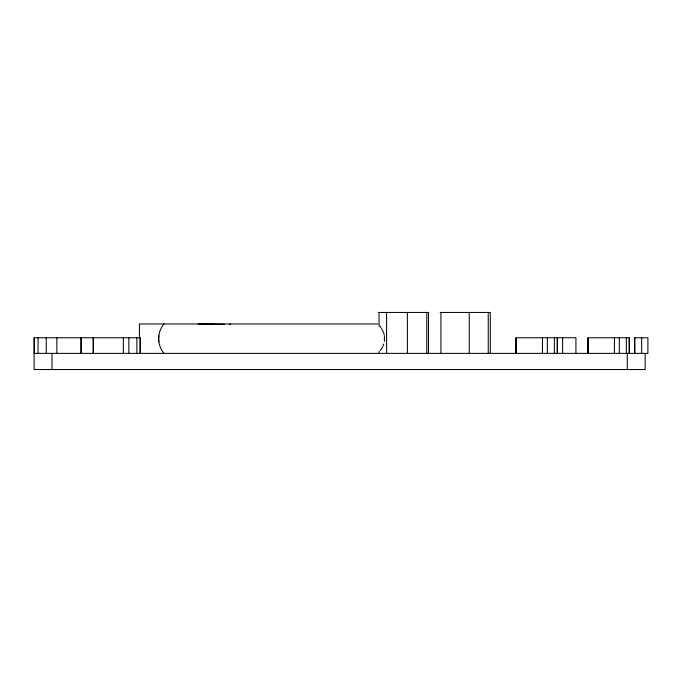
<?xml version="1.0" encoding="UTF-8"?>
<svg xmlns="http://www.w3.org/2000/svg" width="682" height="682" viewBox="0 0 682 682"><rect width="100%" height="100%" fill="white"/><g stroke="black" fill="none" stroke-linecap="round" stroke-linejoin="round"><path stroke-width="1.02" d="M230.158 324.47L230.175 323.967L229.885 324.351M384.409 341.358L384.409 335.979M163.97 353.378C156.92 344.87 156.92 332.466 163.97 323.967M383.165 345.723L383.813 344.009M382.841 346.575L380.36 350.531M212.52 323.967L211.343 323.967M378.288 312.45L428.467 312.45L428.467 353.378M440.154 312.45L490.298 312.45L490.298 353.378M377.768 323.967L139.426 323.967L139.426 337.624M34.1 353.378L647.9 353.378L647.9 337.778L634.584 337.778L634.584 353.378M198.095 323.967L224.6 324.291M379.789 326.047L380.923 327.565M381.485 328.323L383.489 332.475M383.813 333.327L384.213 335.101M645.172 353.378L645.172 369.55L34.1 369.55L34.1 337.778L140.279 337.778L140.279 353.378M641.677 337.778L641.677 353.378M634.831 337.778L634.831 353.378M629.35 353.378L629.35 337.778L587.918 337.778L587.918 353.378M629.171 337.778L629.205 353.378M627.278 353.378L627.278 369.55M626.357 337.778L626.357 353.378M619.299 337.778L619.299 353.378M614.431 337.778L614.431 353.378M588.131 337.778L588.054 353.378M575.932 353.378L575.932 337.778L515.95 337.778L515.95 353.378M562.616 337.778L562.616 353.378M557.382 337.778L557.382 353.378M557.237 337.778L557.237 353.378M554.389 337.778L554.389 353.378M547.331 337.778L547.331 353.378M542.463 337.778L542.463 353.378M516.129 337.778L516.095 353.378M488.244 312.45L488.244 353.378M469.242 312.45L469.242 353.378M440.913 312.45L440.913 353.378M426.77 312.45L426.77 353.378M407.384 312.45L407.384 353.378M386.6 312.45L386.6 353.378M379.047 312.45L379.047 326.09M379.047 351.273L379.047 353.378M158.736 335.476L158.736 341.87M140.117 337.778L140.117 353.378M136.886 337.778L136.886 353.378M128.855 337.778L128.855 353.378M123.331 337.778L123.331 353.378M93.357 337.778L93.4 353.378M93.204 337.778L93.204 353.378M81.175 337.778L81.175 353.378M81.022 337.778L81.022 353.378M56.862 337.778L56.862 353.378M51.994 353.378L51.994 369.55M46.24 337.778L46.24 353.378M38.056 337.778L38.056 353.378M34.296 337.778L34.296 353.378"/></g></svg>
